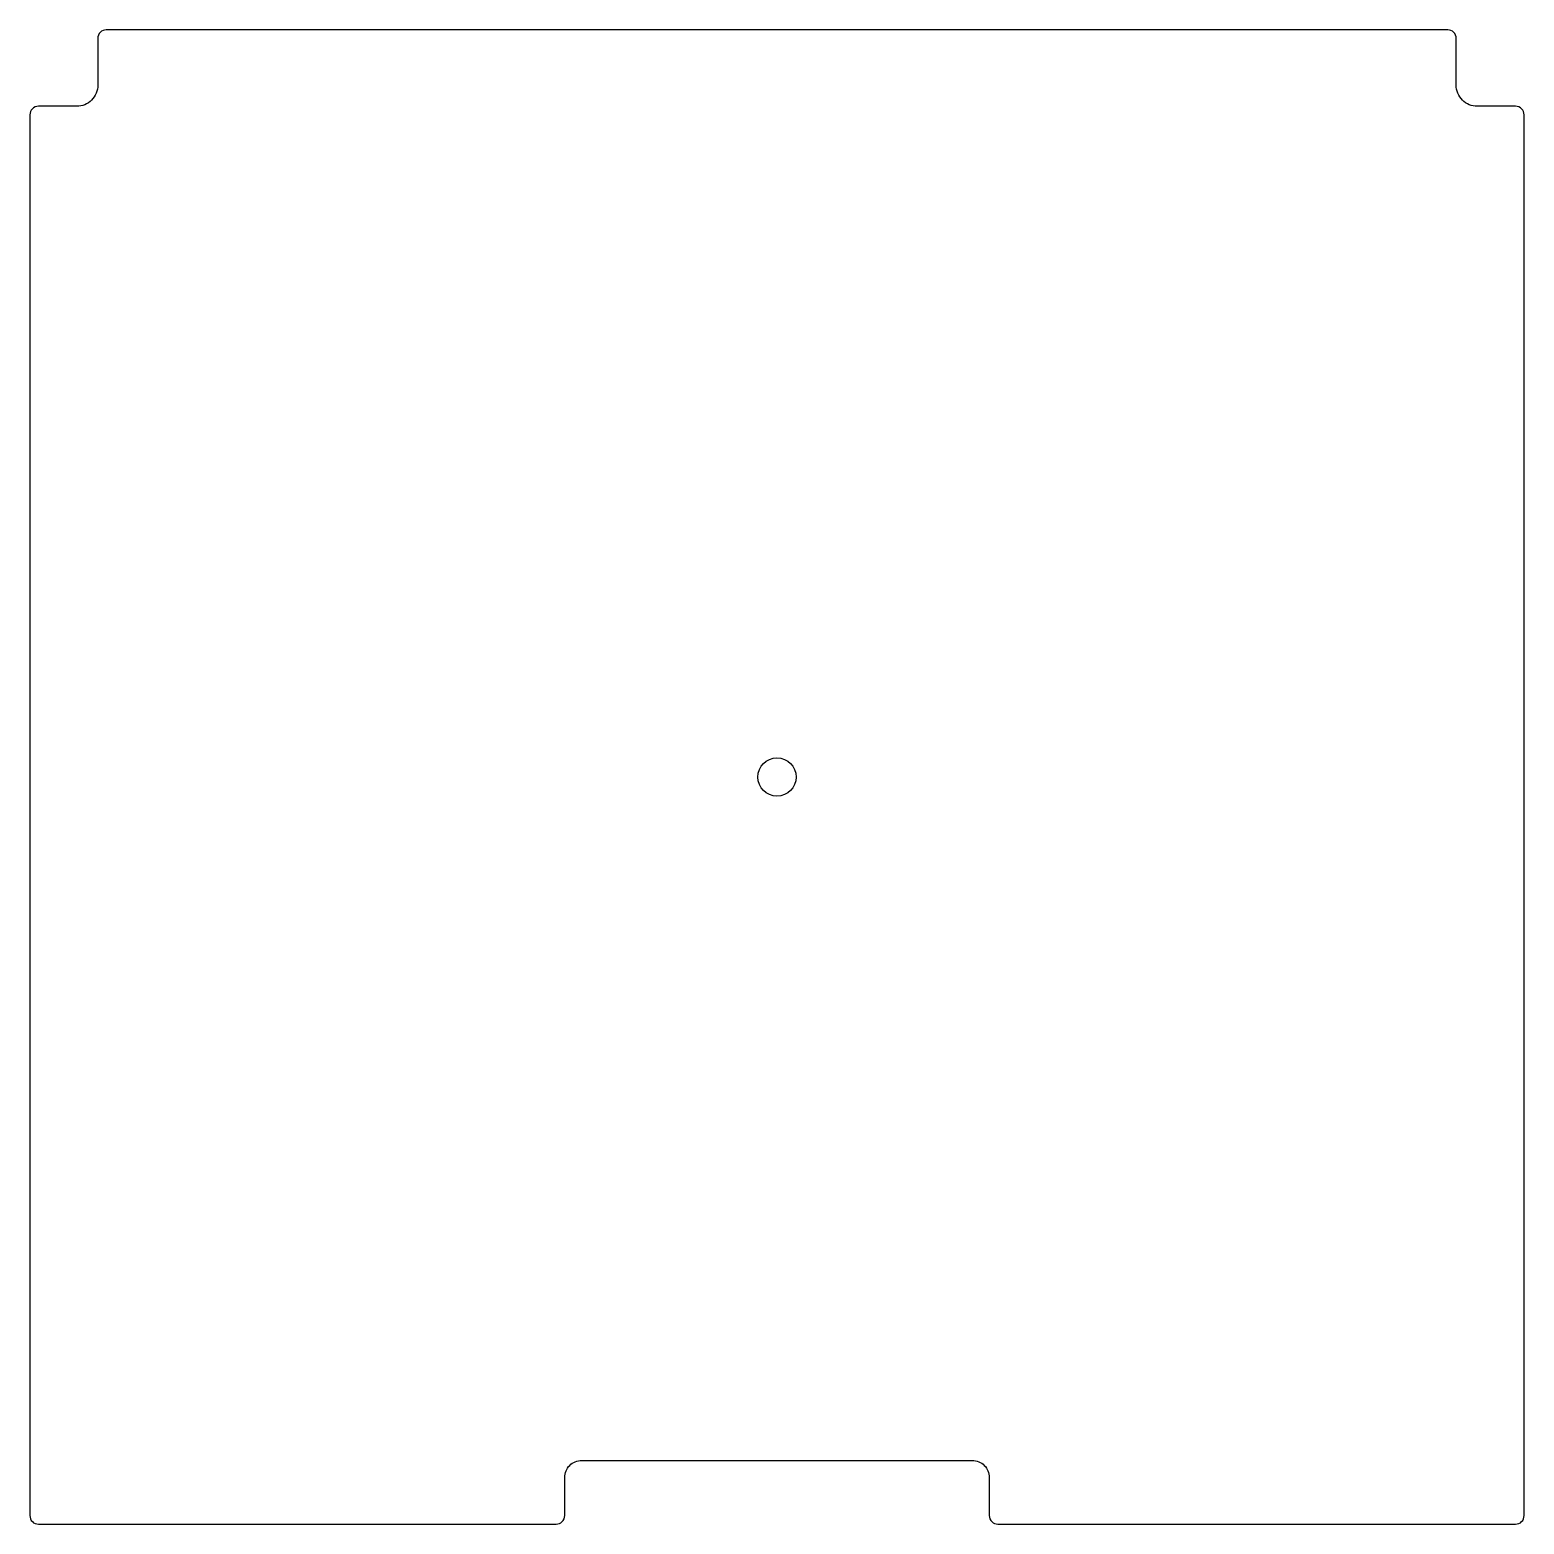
# Model space of a CAD drawing. Header units: millimetres. Extents: x -176 to 176, y -176 to 176.
import ezdxf

# ---------------------------------------------------------------- set-up
doc = ezdxf.new("R2010")
doc.units = ezdxf.units.MM
doc.layers.get('0').update_dxf_attribs({"linetype": 'CONTINUOUS'})

msp = doc.modelspace()

# ---------------------------------------------------------------- linework, layer by layer
msp.add_lwpolyline([(176, 156, 0.414214), (174, 158), (165, 158, -0.414214), (160, 163), (160, 174, 0.414214), (158, 176), (-158, 176, 0.414214), (-160, 174), (-160, 163, -0.414214), (-165, 158), (-174, 158, 0.414214), (-176, 156), (-176, -174, 0.414214), (-174, -176), (-52, -176, 0.414214), (-50, -174), (-50, -165, -0.414214), (-46, -161), (46, -161, -0.414214), (50, -165), (50, -174, 0.414214), (52, -176), (174, -176, 0.414214), (176, -174)], format="xyb", close=True)
msp.add_circle((0, 0), 4.5)

doc.saveas('drawing.dxf')
